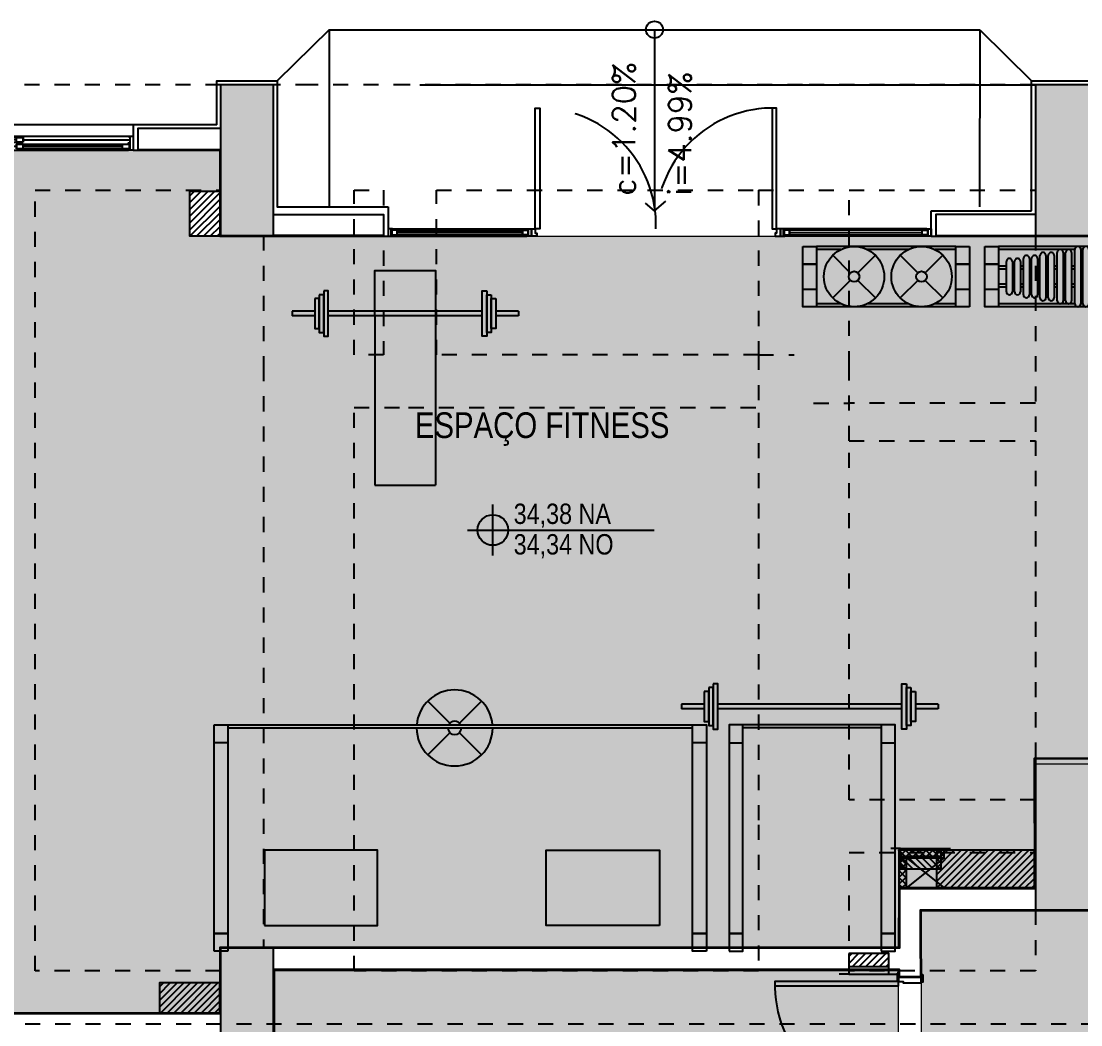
# Model space of a CAD drawing. Header units: metres. Extents: x -154 to 570, y -18 to 184.
# Drawn here: x -17.15 to -10.13, y 3.2 to 9.85 of the extents above; entities that cross this region are included whole.
import ezdxf
from ezdxf.enums import TextEntityAlignment as Align
from ezdxf.xclip import XClip

# ---------------------------------------------------------------- set-up
doc = ezdxf.new("R2010")
doc.units = ezdxf.units.M
doc.header["$XCLIPFRAME"] = 0
for name, pattern in [('PUC TORRE B$0$DASHEDX2', [1.5, 1, -0.5]), ('PUC TORRE B$0$ESTILO_TQS_0004', [1.12, 0.5, -0.2, 0.01, -0.2, 0.01, -0.2]), ('PUC$0$DASHEDX2', [1.5, 1, -0.5])]:
    doc.linetypes.add(name, pattern=pattern)
for name, color, linetype in [('ARQ-AUX', 7, 'Continuous'), ('ARQ-SIM - EMBASAM', 1, 'Continuous'), ('ARQ-TXT - EMBASAM', 2, 'Continuous'), ('PA-NIVEL', 7, 'Continuous'), ('PA-PAISAGISMO', 7, 'Continuous'), ('PUC TORRE B$0$1', 232, 'PUC TORRE B$0$DASHEDX2'), ('PUC TORRE B$0$205', 7, 'PUC TORRE B$0$ESTILO_TQS_0004'), ('PUC TORRE B$0$250', 8, 'Continuous'), ('PUC TORRE B$0$4', 2, 'Continuous'), ('PUC TORRE B$0$ARQ-AUX', 7, 'Continuous'), ('PUC TORRE B$0$ARQ-ENCH', 1, 'Continuous'), ('PUC TORRE B$0$JL-LAY', 7, 'Continuous'), ('PUC TORRE B$0$LAY', 7, 'Continuous'), ('PUC$0$06-GGBSTELAP-TIPO-BLA$0$GG-TE0001', 1, 'Continuous'), ('PUC$0$06-GGBSTELAP-TIPO-BLA$0$GG-TE0003', 7, 'Continuous'), ('PUC$0$ARQ-ALV ACAB', 4, 'Continuous'), ('PUC$0$ARQ-ALV OSSO', 5, 'Continuous'), ('PUC$0$ARQ-AUX', 7, 'Continuous'), ('PUC$0$ARQ-AUX1 @ 1', 1, 'Continuous'), ('PUC$0$ARQ-CAX @ 1', 1, 'Continuous'), ('PUC$0$ARQ-ENCH', 1, 'Continuous'), ('PUC$0$ARQ-PRJ', 7, 'PUC$0$DASHEDX2')]:
    doc.layers.add(name, color=color, linetype=linetype)
doc.layers.add('PUC$0$ARQ-FORRO', color=9, linetype='Continuous', lineweight=5)
doc.styles.add('Adesa', font='ARIALN.TTF')
doc.styles.add('Romans', font='romans.shx')

# ---------------------------------------------------------------- blocks, each defined once
blk = doc.blocks.new('A$C23B574F5')
at = {"layer": 'PA-PAISAGISMO', "color": 7}
for p, q in [((-15.1114, 9.7947), (-15.455, 9.4549)), ((-15.1114, 9.7947), (-10.7987, 9.7947)), ((-15.1114, 9.7947), (-15.1105, 8.6211, 0)), ((-10.7987, 9.7947), (-10.7995, 8.6211, 0)), ((-10.7987, 9.7947), (-10.4551, 9.4549)), ((-12.955, 8.5949, 0), (-13.015, 8.6453, 0))]:
    blk.add_line(p, q, dxfattribs=at)
at = {"layer": 'PA-PAISAGISMO', "color": 7, "elevation": 0}
blk.add_lwpolyline([(-12.955, 9.795), (-12.955, 8.5949), (-12.8789, 8.6586)], dxfattribs=at)
at = {"layer": 'PA-PAISAGISMO', "color": 7}
blk.add_circle((-12.955, 9.795, 0), 0.0562, dxfattribs=at)
at = {"layer": 'PA-NIVEL', "char_height": 0.15, "attachment_point": 1, "rotation": 90, "style": 'Romans'}
for s, insert in [('c=1.20%{\\C7; }', (-13.2318, 8.6949, 0)), ('i=4.99%{\\C7; }', (-12.8607, 8.6949, 0))]:
    blk.add_mtext_dynamic_manual_height_columns(s, width=2.128037, gutter_width=0, heights=[0.6232], dxfattribs=dict(at, insert=insert))
blk = doc.blocks.new('PUC TORRE B$0$ertertgergh')
for p, q in [((2292.4715, -582.9532), (2292.6215, -582.9532)), ((2292.4715, -582.9832), (2292.4715, -582.9532)), ((2292.4715, -582.9832), (2292.6215, -582.9832)), ((2292.7115, -582.9532), (2293.7315, -582.9532)), ((2292.7115, -582.9832), (2293.7315, -582.9832)), ((2293.8215, -582.9532), (2293.9715, -582.9532)), ((2293.8215, -582.9832), (2293.9715, -582.9832)), ((2293.9715, -582.9832), (2293.9715, -582.9532))]:
    blk.add_line(p, q)
for points in [[(2292.6215, -583.0682), (2292.6215, -582.8682), (2292.6515, -582.8682), (2292.6515, -583.0682)], [(2292.6515, -583.0932), (2292.6515, -582.8432), (2292.6815, -582.8432), (2292.6815, -583.0932)], [(2292.6815, -583.1182), (2292.6815, -582.8182), (2292.7115, -582.8182), (2292.7115, -583.1182)], [(2293.7615, -583.1182), (2293.7615, -582.8182), (2293.7315, -582.8182), (2293.7315, -583.1182)], [(2293.7915, -583.0932), (2293.7915, -582.8432), (2293.7615, -582.8432), (2293.7615, -583.0932)], [(2293.8215, -583.0682), (2293.8215, -582.8682), (2293.7915, -582.8682), (2293.7915, -583.0682)]]:
    blk.add_lwpolyline(points, close=True)
blk = doc.blocks.new('PUC TORRE B$0$serty')
for p, q in [((2289.5888, -579.6301), (2289.7388, -579.6301)), ((2289.5888, -579.6601), (2289.5888, -579.6301)), ((2289.8288, -579.6301), (2291.0488, -579.6301)), ((2291.1388, -579.6301), (2291.2888, -579.6301)), ((2291.2888, -579.6601), (2291.2888, -579.6301)), ((2289.5888, -579.6601), (2289.7388, -579.6601)), ((2289.8288, -579.6601), (2291.0488, -579.6601)), ((2291.1388, -579.6601), (2291.2888, -579.6601))]:
    blk.add_line(p, q)
for points in [[(2289.7988, -579.7951), (2289.7988, -579.4951), (2289.8288, -579.4951), (2289.8288, -579.7951)], [(2291.0788, -579.7951), (2291.0788, -579.4951), (2291.0488, -579.4951), (2291.0488, -579.7951)], [(2289.7388, -579.7451), (2289.7388, -579.5451), (2289.7688, -579.5451), (2289.7688, -579.7451)], [(2289.7688, -579.7701), (2289.7688, -579.5201), (2289.7988, -579.5201), (2289.7988, -579.7701)], [(2291.1088, -579.7701), (2291.1088, -579.5201), (2291.0788, -579.5201), (2291.0788, -579.7701)], [(2291.1388, -579.7451), (2291.1388, -579.5451), (2291.1088, -579.5451), (2291.1088, -579.7451)]]:
    blk.add_lwpolyline(points, close=True)
blk = doc.blocks.new('PUC TORRE B$0$aet')
for p, q in [((2290.0801, -579.19), (2290.9975, -579.19)), ((2290.0801, -579.21), (2291.0656, -579.21))]:
    blk.add_line(p, q)
for points in [[(2290.0801, -577.71), (2289.9888, -577.71), (2289.9888, -577.8281), (2290.0801, -577.8281)], [(2291.0888, -577.71), (2290.9975, -577.71), (2290.9975, -577.8281), (2291.0888, -577.8281)], [(2290.0801, -577.8281), (2289.9888, -577.8281), (2289.9888, -579.21), (2290.0801, -579.21)], [(2291.0888, -577.8281), (2290.9975, -577.8281), (2290.9975, -579.21), (2291.0888, -579.21)], [(2290.0801, -579.092), (2289.9888, -579.092), (2289.9888, -579.21), (2290.0801, -579.21)], [(2291.0888, -579.092), (2290.9975, -579.092), (2290.9975, -579.21), (2291.0888, -579.21)]]:
    blk.add_lwpolyline(points, close=True)
blk = doc.blocks.new('PUC TORRE B$0$ruyi')
for p, q in [((2290.6189, -597.8507), (2290.472, -597.7038)), ((2290.6818, -597.8507), (2290.8287, -597.7038)), ((2290.6189, -597.9136), (2290.472, -598.0605)), ((2290.6818, -597.9136), (2290.8287, -598.0605))]:
    blk.add_line(p, q)
for radius, start, end in [(0.2522, 4.54857, 175.45143), (0.0445, 26.73661, 153.26339), (0.2522, 180, 360), (0.0445, 180, 360)]:
    blk.add_arc((2290.6504, -597.8822), radius, start, end)
blk = doc.blocks.new('PUC TORRE B$0$aertq54ey46u4w56y')
for p, q in [((2290.3188, -592.0312), (2290.3188, -591.7492)), ((2290.4101, -591.7492), (2291.1679, -591.7492)), ((2290.4101, -591.7492), (2290.4101, -592.1492)), ((2290.4101, -591.7492), (2290.4101, -591.8673)), ((2290.4101, -591.7692), (2290.5009, -591.7692)), ((2290.5409, -591.7692), (2290.5545, -591.7692)), ((2290.5945, -591.7692), (2291.0998, -591.7692)), ((2290.4101, -591.8673), (2290.3188, -591.8673)), ((2290.4101, -591.8792), (2290.5009, -591.8792)), ((2290.4101, -591.8992), (2290.5009, -591.8992)), ((2290.5409, -591.8792), (2290.5545, -591.8792)), ((2290.5409, -591.8992), (2290.5545, -591.8992)), ((2290.5945, -591.8792), (2290.6153, -591.8792)), ((2290.5945, -591.8992), (2290.6153, -591.8992)), ((2290.6553, -591.8792), (2290.671, -591.8792)), ((2290.6553, -591.8992), (2290.671, -591.8992)), ((2290.711, -591.8792), (2290.7308, -591.8792)), ((2290.711, -591.8992), (2290.7308, -591.8992)), ((2290.7708, -591.8792), (2290.7854, -591.8792)), ((2290.7708, -591.8992), (2290.7854, -591.8992)), ((2290.8254, -591.8792), (2290.8411, -591.8792)), ((2290.8254, -591.8992), (2290.8411, -591.8992)), ((2290.8811, -591.8792), (2290.895, -591.8792)), ((2290.8811, -591.8992), (2290.895, -591.8992)), ((2290.935, -591.8792), (2290.9543, -591.8792)), ((2290.935, -591.8992), (2290.9543, -591.8992)), ((2290.9943, -591.8792), (2291.0081, -591.8792)), ((2290.9943, -591.8992), (2291.0081, -591.8992)), ((2291.0481, -591.8792), (2291.0998, -591.8792)), ((2291.0481, -591.8992), (2291.0998, -591.8992)), ((2290.4101, -591.9992), (2290.5009, -591.9992)), ((2290.5409, -591.9992), (2290.5545, -591.9992)), ((2290.5945, -591.9992), (2290.6153, -591.9992)), ((2290.6553, -591.9992), (2290.671, -591.9992)), ((2290.711, -591.9992), (2290.7308, -591.9992)), ((2290.7708, -591.9992), (2290.7854, -591.9992)), ((2290.8254, -591.9992), (2290.8411, -591.9992)), ((2290.8811, -591.9992), (2290.895, -591.9992)), ((2290.935, -591.9992), (2290.9543, -591.9992)), ((2290.9943, -591.9992), (2291.0081, -591.9992)), ((2291.0481, -591.9992), (2291.0998, -591.9992)), ((2290.3188, -592.1492), (2290.3188, -592.0312)), ((2290.3188, -592.0312), (2290.4101, -592.0312)), ((2290.4101, -592.0312), (2290.3188, -592.0312)), ((2290.4101, -592.0192), (2290.5009, -592.0192)), ((2290.5409, -592.0192), (2290.5545, -592.0192)), ((2290.5945, -592.0192), (2290.6153, -592.0192)), ((2290.6553, -592.0192), (2290.671, -592.0192)), ((2290.711, -592.0192), (2290.7308, -592.0192)), ((2290.7708, -592.0192), (2290.7854, -592.0192)), ((2290.8254, -592.0192), (2290.8411, -592.0192)), ((2290.8811, -592.0192), (2290.895, -592.0192)), ((2290.935, -592.0192), (2290.9543, -592.0192)), ((2290.9943, -592.0192), (2291.0081, -592.0192)), ((2291.0481, -592.0192), (2291.0998, -592.0192)), ((2290.4101, -592.1492), (2290.3188, -592.1492)), ((2290.4101, -592.1292), (2290.5009, -592.1292)), ((2290.4101, -592.1492), (2291.0998, -592.1492)), ((2290.5409, -592.1292), (2290.5545, -592.1292)), ((2290.5945, -592.1292), (2291.0998, -592.1292))]:
    blk.add_line(p, q)
for points in [[(2290.3188, -591.7492), (2290.4101, -591.7492), (2290.4101, -591.8673), (2290.3188, -591.8673)], [(2291.1911, -592.0312), (2291.0998, -592.0312), (2291.0998, -591.7492), (2291.1911, -591.7492)], [(2291.1911, -591.8673), (2291.0998, -591.8673), (2291.0998, -591.7492), (2291.1911, -591.7492)], [(2291.1911, -592.1492), (2291.0998, -592.1492), (2291.0998, -592.0312), (2291.1911, -592.0312)]]:
    blk.add_lwpolyline(points, close=True)
for points in [[(2290.5009, -592.1292), (2290.5009, -591.7692)], [(2290.5409, -591.7692), (2290.5409, -592.1292)], [(2290.5545, -592.1292), (2290.5545, -591.7692)], [(2290.5945, -591.7692), (2290.5945, -592.1292)], [(2290.6153, -592.1092), (2290.6153, -591.7892)], [(2290.6553, -591.7892), (2290.6553, -592.1092)], [(2290.671, -592.1092), (2290.671, -591.7892)], [(2290.711, -591.7892), (2290.711, -592.1092)], [(2290.7308, -592.0892), (2290.7308, -591.8092)], [(2290.7708, -591.8092), (2290.7708, -592.0892)], [(2290.7854, -592.0892), (2290.7854, -591.8092)], [(2290.8254, -591.8092), (2290.8254, -592.0892)], [(2290.8411, -592.0692), (2290.8411, -591.8292)], [(2290.8811, -591.8292), (2290.8811, -592.0692)], [(2290.895, -592.0692), (2290.895, -591.8292)], [(2290.935, -591.8292), (2290.935, -592.0692)], [(2290.9543, -592.0492), (2290.9543, -591.8492)], [(2290.9943, -591.8492), (2290.9943, -592.0492)], [(2291.0081, -592.0492), (2291.0081, -591.8492)], [(2291.0481, -591.8492), (2291.0481, -592.0492)]]:
    blk.add_lwpolyline(points)
for centre, start, end in [((2290.5209, -591.7692), 0, 180), ((2290.5745, -591.7692), 0, 180), ((2290.6353, -591.7892), 0, 180), ((2290.691, -591.7892), 0, 180), ((2290.7508, -591.8092), 0, 180), ((2290.8054, -591.8092), 0, 180), ((2290.8611, -591.8292), 0, 180), ((2290.915, -591.8292), 0, 180), ((2290.9743, -591.8492), 0, 180), ((2291.0281, -591.8492), 0, 180), ((2290.8611, -592.0692), 180, 360), ((2290.915, -592.0692), 180, 360), ((2290.9743, -592.0492), 180, 360), ((2291.0281, -592.0492), 180, 360), ((2290.5209, -592.1292), 180, 360), ((2290.5745, -592.1292), 180, 360), ((2290.6353, -592.1092), 180, 360), ((2290.691, -592.1092), 180, 360), ((2290.7508, -592.0892), 180, 360), ((2290.8054, -592.0892), 180, 360)]:
    blk.add_arc(centre, 0.02, start, end)
blk = doc.blocks.new('PUC TORRE B$0$rtue6uye576')
for p, q in [((2289.0638, -592.0312), (2289.0638, -591.7492)), ((2289.1551, -591.7492), (2290.1456, -591.7492)), ((2289.1551, -591.7492), (2289.1551, -592.1492)), ((2289.1551, -591.7492), (2289.1551, -591.8673)), ((2289.1551, -591.7692), (2289.2941, -591.7692)), ((2289.4684, -591.7692), (2289.7412, -591.7692)), ((2289.9155, -591.7692), (2290.0775, -591.7692)), ((2289.1551, -591.8673), (2289.0638, -591.8673)), ((2289.3563, -591.9243), (2289.2398, -591.8078)), ((2289.4062, -591.9243), (2289.5227, -591.8078)), ((2289.8034, -591.9243), (2289.6869, -591.8078)), ((2289.8533, -591.9243), (2289.9698, -591.8078)), ((2289.3563, -591.9742), (2289.2398, -592.0907)), ((2289.4062, -591.9742), (2289.5227, -592.0907)), ((2289.8034, -591.9742), (2289.6869, -592.0907)), ((2289.8533, -591.9742), (2289.9698, -592.0907)), ((2289.0638, -592.1492), (2289.0638, -592.0312)), ((2289.0638, -592.0312), (2289.1551, -592.0312)), ((2289.1551, -592.0312), (2289.0638, -592.0312)), ((2289.1551, -592.1492), (2289.0638, -592.1492)), ((2289.1551, -592.1292), (2289.2941, -592.1292)), ((2289.1551, -592.1492), (2290.0775, -592.1492)), ((2289.4684, -592.1292), (2289.7412, -592.1292)), ((2289.9155, -592.1292), (2290.0775, -592.1292))]:
    blk.add_line(p, q)
for points in [[(2289.0638, -591.7492), (2289.1551, -591.7492), (2289.1551, -591.8673), (2289.0638, -591.8673)], [(2290.1688, -592.0312), (2290.0775, -592.0312), (2290.0775, -591.7492), (2290.1688, -591.7492)], [(2290.1688, -591.8673), (2290.0775, -591.8673), (2290.0775, -591.7492), (2290.1688, -591.7492)], [(2290.1688, -592.1492), (2290.0775, -592.1492), (2290.0775, -592.0312), (2290.1688, -592.0312)]]:
    blk.add_lwpolyline(points, close=True)
for centre, radius in [((2289.3812, -591.9492), 0.2), ((2289.8284, -591.9492), 0.2), ((2289.3812, -591.9492), 0.0353), ((2289.8284, -591.9492), 0.0353)]:
    blk.add_circle(centre, radius)
blk = doc.blocks.new('PUC TORRE B$0$A$Cf91409fb')
at = {"layer": 'PUC TORRE B$0$ARQ-AUX'}
h = blk.add_hatch(dxfattribs=at)
h.set_pattern_fill('ANSI37', color=1, scale=0.01)
h.set_pattern_definition([(45, (8.803366, -4.06486), (-0.02245064, 0.02245064), []), (135, (8.803366, -4.06486), (-0.02245064, -0.02245064), [])])
h.paths.add_polyline_path([(-2.2319, 0.29), (-2.532, 0.29), (-2.532, 0.24), (-2.2319, 0.24)])
h.paths.add_polyline_path([(-2.532, 0.04), (-2.482, 0.04), (-2.482, 0.24), (-2.532, 0.24)])
for points in [[(-6.0039, 3.8329), (-6.0039, 4.1343), (-5.6025, 4.1343), (-5.6025, 3.8329)], [(-6.0039, 2.7096), (-5.6025, 2.7096)]]:
    blk.add_lwpolyline(points)
at = {"layer": 'PUC TORRE B$0$ARQ-ENCH'}
for points in [[(-2.2319, 0.29), (-2.532, 0.29), (-2.532, 0.24), (-2.2319, 0.24)], [(-2.532, 0.04), (-2.482, 0.04), (-2.482, 0.24), (-2.532, 0.24)]]:
    blk.add_lwpolyline(points, close=True, dxfattribs=at)
for points in [[(-2.482, 0.24), (-2.2319, 0.04)], [(-2.2319, 0.24), (-2.482, 0.04)]]:
    blk.add_lwpolyline(points, dxfattribs=at)
at = {"layer": 'PUC TORRE B$0$LAY'}
for p, q in [((-6.0039, 3.8329), (-6.0039, 2.7096)), ((-5.6025, 3.8329), (-5.6025, 2.7096)), ((-7.0692, -0.2611), (-7.0692, 1.1208)), ((-7.0692, 1.1208), (-6.9779, 1.1208)), ((-7.0692, 1.1208), (-6.9779, 1.1208)), ((-6.9779, 1.1208), (-6.9779, -0.2611)), ((-6.9779, 1.1208), (-6.9779, 1.0027)), ((-6.9779, 1.1208), (-3.8304, 1.1208)), ((-6.9779, 1.1008), (-3.8985, 1.1008)), ((-6.9779, 1.0027), (-7.0692, 1.0027)), ((-7.0692, -0.3792), (-7.0692, -0.2611)), ((-7.0692, -0.2611), (-6.9779, -0.2611)), ((-6.9779, -0.2611), (-7.0692, -0.2611)), ((-6.9779, -0.2611), (-6.9779, -0.3792)), ((-6.9779, -0.3792), (-7.0692, -0.3792))]:
    blk.add_line(p, q, dxfattribs=at)
for points in [[(-7.0692, 1.1208), (-6.9779, 1.1208), (-6.9779, 1.0027), (-7.0692, 1.0027)], [(-3.8071, -0.2611), (-3.8985, -0.2611), (-3.8985, 1.1208), (-3.8071, 1.1208)], [(-3.8071, 1.0027), (-3.8985, 1.0027), (-3.8985, 1.1208), (-3.8071, 1.1208)], [(-6.7367, -0.2094), (-5.9867, -0.2094), (-5.9867, 0.2906), (-6.7367, 0.2906)], [(-4.1183, -0.2094), (-4.8683, -0.2094), (-4.8683, 0.2906), (-4.1183, 0.2906)], [(-3.8071, -0.3792), (-3.8985, -0.3792), (-3.8985, -0.2611), (-3.8071, -0.2611)]]:
    blk.add_lwpolyline(points, close=True, dxfattribs=at)
at = {"layer": 'PUC TORRE B$0$JL-LAY'}
for name, p, rotation in [('PUC TORRE B$0$rtue6uye576', (2287.0001, -587.8565, 0), 179.999999999997), ('PUC TORRE B$0$aertq54ey46u4w56y', (2289.229, -587.8565, 0), 179.9999999997954)]:
    blk.add_blockref(name, p, dxfattribs=dict(at, rotation=rotation))
at = {"layer": 'PUC TORRE B$0$LAY', "rotation": 179.9999999999971}
for name, p in [('PUC TORRE B$0$ertertgergh', (2287.4183, -579.1203)), ('PUC TORRE B$0$serty', (2287.3171, -578.4021)), ('PUC TORRE B$0$aet', (2287.4317, -578.0892)), ('PUC TORRE B$0$aet', (2287.4317, -578.0892)), ('PUC TORRE B$0$aet', (2287.4317, -578.0892))]:
    blk.add_blockref(name, p, dxfattribs=at)
at = {"layer": 'PUC TORRE B$0$LAY'}
blk.add_blockref('PUC TORRE B$0$ruyi', (-2296.126, 598.983), dxfattribs=at)
blk = doc.blocks.new('*U1653')
for points in [[(0, 0), (0, 0.82), (-0.03, 0.82), (-0.03, 0)], [(-0.875, 0.01), (-0.825, 0.01), (-0.825, 0), (-0.875, 0)], [(0.055, 0.01), (0.005, 0.01), (0.005, 0), (0.055, 0)], [(-0.865, -0.16), (-0.815, -0.16), (-0.815, -0.15), (-0.865, -0.15)], [(0.045, -0.16), (-0.005, -0.16), (-0.005, -0.15), (0.045, -0.15)]]:
    blk.add_lwpolyline(points, close=True)
for points in [[(-0.86, 0), (-0.82, 0), (-0.82, -0.03), (-0.81, -0.03), (-0.81, -0.15), (-0.845, -0.15), (-0.845, 0)], [(0.04, 0), (0, 0), (0, -0.03), (-0.01, -0.03), (-0.01, -0.15), (0.025, -0.15), (0.025, 0)]]:
    blk.add_lwpolyline(points)
at = {"layer": 'PUC$0$ARQ-PRJ'}
blk.add_arc((-0.0237, 0.0237), 0.7967, 88.29865, 181.70135, dxfattribs=at)
blk = doc.blocks.new('PUC$0$pl apto tipo 1 puc')
at = {"layer": 'PUC$0$ARQ-ALV ACAB', "elevation": 0}
for points in [[(-30.8183, -3.56), (-30.8183, -2.705), (-30.8183, -2.7), (-30.8721, -2.7)], [(-26.5295, -3.6355), (-26.5295, -3.5105), (-26.6795, -3.5105), (-26.6795, -3.56), (-30.8183, -3.56), (-26.6795, -3.56)]]:
    blk.add_lwpolyline(points, dxfattribs=at)
at = {"layer": 'PUC$0$ARQ-ALV ACAB'}
for points in [[(-31.1733, -3.275), (-36.3732, -3.275)], [(-26.5295, -3.6363), (-26.5295, -3.9548), (-25.7732, -3.9548)], [(-25.7782, -4.1048), (-26.6786, -4.1048), (-26.6795, -3.71), (-30.8233, -3.71), (-26.6795, -3.71)]]:
    blk.add_lwpolyline(points, dxfattribs=at)
at = {"layer": 'PUC$0$ARQ-ALV ACAB', "elevation": 0}
blk.add_lwpolyline([(-30.8183, -3.56), (-30.8183, -3.56)], close=True, dxfattribs=at)
at = {"layer": 'PUC$0$ARQ-ALV OSSO'}
for points in [[(-31.1733, -3.27), (-36.3732, -3.27)], [(-26.5345, -3.6363), (-26.5345, -3.9598), (-25.7732, -3.9598)], [(-25.7732, -4.0998), (-26.6736, -4.0998), (-26.6745, -3.705), (-30.8261, -3.705)]]:
    blk.add_lwpolyline(points, dxfattribs=at)
at = {"layer": 'PUC$0$ARQ-ALV OSSO', "elevation": 0}
blk.add_lwpolyline([(-26.5345, -3.6355), (-26.5345, -3.5155), (-26.6745, -3.5155), (-26.6745, -3.565), (-30.8233, -3.565)], dxfattribs=at)
blk.add_lwpolyline([(-26.5345, -3.6355), (-26.5345, -3.5155), (-26.6745, -3.5155), (-26.6745, -3.565), (-30.8233, -3.565)], dxfattribs=at)
at = {"layer": 'PUC$0$ARQ-CAX @ 1', "xscale": -1.000000000000016, "rotation": 90}
blk.add_blockref('*U1653', (-26.6795, -3.4855, 0), dxfattribs=at)
blk = doc.blocks.new('*U1662')
for points in [[(0, -0.17), (0.025, -0.17), (0.025, -0.14), (0.035, -0.14), (0.035, -0.12), (0, -0.12), (0, -0.17)], [(1.65, -0.17), (1.625, -0.17), (1.625, -0.14), (1.615, -0.14), (1.615, -0.12), (1.65, -0.12), (1.65, -0.17)], [(0.025, -0.17), (0.025, -0.97), (0.055, -0.97), (0.055, -0.17)], [(1.625, -0.17), (1.625, -0.9702), (1.595, -0.9702), (1.595, -0.17)]]:
    blk.add_lwpolyline(points, close=True)
at = {"layer": 'PUC$0$ARQ-PRJ'}
for centre, start, end in [((0.0505, -0.1958), 268.11777, 1.90745), ((1.5995, -0.1958), 178.09255, 271.88223)]:
    blk.add_arc(centre, 0.775, start, end, dxfattribs=at)
blk = doc.blocks.new('*U1664')
at = {"color": 0, "linetype": 'ByBlock', "ltscale": 0.5}
for points in [[(0.02, -0.045), (0.02, -0.045), (0.02, -0.045), (0.02, -0.045), (0.02, -0.045), (0.02, -0.045), (0.02, -0.045), (0.02, -0.045), (0.02, -0.045), (0.03, -0.045), (0.03, -0.05), (0, -0.05), (0, 0), (0.03, 0), (0.03, -0.005), (0.02, -0.005), (0.02, -0.045)], [(0.93, -0.045), (0.93, -0.045), (0.93, -0.045), (0.93, -0.045), (0.93, -0.045), (0.93, -0.045), (0.93, -0.045), (0.93, -0.045), (0.93, -0.045), (0.92, -0.045), (0.92, -0.05), (0.95, -0.05), (0.95, 0), (0.92, 0), (0.92, -0.005), (0.93, -0.005), (0.93, -0.045)], [(0.025, -0.01), (0.06, -0.01), (0.06, -0.04), (0.025, -0.04)], [(0.925, -0.01), (0.89, -0.01), (0.89, -0.04), (0.925, -0.04)]]:
    blk.add_lwpolyline(points, close=True, dxfattribs=at)
at = {"color": 8, "linetype": 'ByBlock', "ltscale": 0.5}
for points in [[(0.92, 0), (0.03, 0)], [(0.92, -0.05), (0.03, -0.05)]]:
    blk.add_lwpolyline(points, dxfattribs=at)
at = {"color": 7, "linetype": 'ByBlock', "ltscale": 0.5}
blk.add_lwpolyline([(0.89, -0.01), (0.89, -0.04), (0.06, -0.04), (0.06, -0.01)], close=True, dxfattribs=at)
blk.add_lwpolyline([(0.06, -0.025), (0.89, -0.025)], dxfattribs=at)
blk = doc.blocks.new('*U1663')
at = {"color": 0, "linetype": 'ByBlock', "ltscale": 0.5}
for points in [[(0.02, -0.045), (0.02, -0.045), (0.02, -0.045), (0.02, -0.045), (0.02, -0.045), (0.02, -0.045), (0.02, -0.045), (0.02, -0.045), (0.02, -0.045), (0.03, -0.045), (0.03, -0.05), (0, -0.05), (0, 0), (0.03, 0), (0.03, -0.005), (0.02, -0.005), (0.02, -0.045)], [(0.98, -0.045), (0.98, -0.045), (0.98, -0.045), (0.98, -0.045), (0.98, -0.045), (0.98, -0.045), (0.98, -0.045), (0.98, -0.045), (0.98, -0.045), (0.97, -0.045), (0.97, -0.05), (1, -0.05), (1, 0), (0.97, 0), (0.97, -0.005), (0.98, -0.005), (0.98, -0.045)], [(0.025, -0.01), (0.06, -0.01), (0.06, -0.04), (0.025, -0.04)], [(0.975, -0.01), (0.94, -0.01), (0.94, -0.04), (0.975, -0.04)]]:
    blk.add_lwpolyline(points, close=True, dxfattribs=at)
at = {"color": 8, "linetype": 'ByBlock', "ltscale": 0.5}
for points in [[(0.97, 0), (0.03, 0)], [(0.97, -0.05), (0.03, -0.05)]]:
    blk.add_lwpolyline(points, dxfattribs=at)
at = {"color": 7, "linetype": 'ByBlock', "ltscale": 0.5}
blk.add_lwpolyline([(0.94, -0.01), (0.94, -0.04), (0.06, -0.04), (0.06, -0.01)], close=True, dxfattribs=at)
blk.add_lwpolyline([(0.06, -0.025), (0.94, -0.025)], dxfattribs=at)
blk = doc.blocks.new('*U1669')
at = {"color": 0, "linetype": 'ByBlock', "ltscale": 0.5}
for points in [[(0.02, -0.045), (0.03, -0.045), (0.03, -0.05), (0.02, -0.05), (0.02, -0.09), (0.03, -0.09), (0.03, -0.095), (0.02, -0.095), (0.02, -0.09), (0.03, -0.09), (0.03, -0.095), (0, -0.095), (0, 0), (0.03, 0), (0.03, -0.005), (0.02, -0.005), (0.02, -0.045)], [(1.48, -0.045), (1.47, -0.045), (1.47, -0.05), (1.48, -0.05), (1.48, -0.09), (1.47, -0.09), (1.47, -0.095), (1.48, -0.095), (1.48, -0.09), (1.47, -0.09), (1.47, -0.095), (1.5, -0.095), (1.5, 0), (1.47, 0), (1.47, -0.005), (1.48, -0.005), (1.48, -0.045)], [(0.025, -0.01), (0.07, -0.01), (0.07, -0.04), (0.025, -0.04)], [(0.7725, -0.01), (0.7275, -0.01), (0.7275, -0.04), (0.7725, -0.04)], [(0.7275, -0.055), (0.7725, -0.055), (0.7725, -0.085), (0.7275, -0.085)], [(1.475, -0.055), (1.43, -0.055), (1.43, -0.085), (1.475, -0.085)]]:
    blk.add_lwpolyline(points, close=True, dxfattribs=at)
at = {"color": 8, "linetype": 'ByBlock', "ltscale": 0.5}
for points in [[(1.47, 0), (0.03, 0)], [(0.7275, -0.07), (0.02, -0.07)], [(0.7725, -0.025), (1.48, -0.025)], [(1.47, -0.095), (0.03, -0.095)]]:
    blk.add_lwpolyline(points, dxfattribs=at)
at = {"color": 7, "linetype": 'ByBlock', "ltscale": 0.5}
for points in [[(0.7725, -0.01), (0.7725, -0.04), (0.025, -0.04), (0.025, -0.01)], [(0.7275, -0.055), (0.7275, -0.085), (1.475, -0.085), (1.475, -0.055)]]:
    blk.add_lwpolyline(points, close=True, dxfattribs=at)
for points in [[(0.07, -0.025), (0.7275, -0.025)], [(0.7725, -0.07), (1.43, -0.07)]]:
    blk.add_lwpolyline(points, dxfattribs=at)
blk = doc.blocks.new('PUC$0$forro area comum')
at = {"layer": 'PUC$0$ARQ-FORRO'}
h = blk.add_hatch(color=256, dxfattribs=at)
h.dxf.hatch_style = 1
h.paths.add_polyline_path([(11.6882, 2.455), (11.6882, 2.0562), (14.5982, 2.0547), (14.5982, 2.455), (22.4606, 2.455), (22.4606, 2.0562), (25.295, 2.056), (25.295, 2.4552), (26.4562, 2.4546), (26.4563, 3.9549), (5.17, 3.9599), (5.0963, 3.9584), (3.8246, 3.96), (3.825, 9.24), (2.3202, 9.2404), (2.3201, 3.955), (-1.06, 3.955), (-1.06, 4.3049), (-0.355, 4.305), (-0.355, 4.5591), (-0.2032, 4.5606), (-0.2032, 8.4256), (-4.865, 8.4256), (-4.865, 4.9649), (-4.6551, 4.9649), (-4.655, 4.1049), (-3.945, 4.1049), (-3.945, 3.9549), (-11.1863, 3.9549), (-11.1863, 2.455), (-10.025, 2.455), (-10.025, 2.0558), (-7.1264, 2.0558), (-7.1264, 2.455)])
h = blk.add_hatch(color=256, dxfattribs=at)
h.dxf.hatch_style = 1
h.paths.add_polyline_path([(-21.0257, 3.275), (-21.0257, 3.885), (-21.2352, 3.8853), (-21.2345, 5.3849), (-21.025, 5.3849), (-21.025, 5.9949), (-21.1845, 5.9949), (-21.1845, 8.725), (-21.0233, 8.725), (-21.0233, 8.995), (-15.835, 8.995), (-15.835, 8.7249), (-16.035, 8.7249), (-16.035, 8.4249), (-8.8033, 8.4249), (-8.8033, 4.1049), (-10.025, 4.1049), (-10.025, 4.9249), (-10.4353, 4.9246), (-10.4353, 4.1049), (-11.3354, 4.1049), (-11.3363, 3.71), (-15.835, 3.7106), (-15.835, 3.275)])
at = {"layer": 'PUC$0$ARQ-FORRO', "elevation": 0}
blk.add_lwpolyline([(5.0963, 3.9584), (3.8246, 3.96), (3.825, 9.24), (2.3202, 9.2404), (2.3201, 3.955), (-1.06, 3.955), (-1.06, 4.3049), (-0.355, 4.305), (-0.355, 4.5591), (-0.2032, 4.5606), (-0.2032, 8.4256), (-4.865, 8.4256), (-4.865, 4.9649), (-4.6551, 4.9649), (-4.655, 4.1049), (-3.945, 4.1049), (-3.945, 3.9549), (-11.1863, 3.9549), (-11.1863, 2.455), (-10.025, 2.455), (-10.025, 2.0558), (-7.1264, 2.0558), (-7.1264, 2.455), (11.6882, 2.455)], dxfattribs=at)
at = {"layer": 'PUC$0$ARQ-FORRO'}
blk.add_lwpolyline([(-21.0257, 3.275), (-21.0257, 3.885), (-21.2352, 3.8853), (-21.2345, 5.3849), (-21.025, 5.3849), (-21.025, 5.9949), (-21.1845, 5.9949), (-21.1845, 8.725), (-21.0233, 8.725), (-21.0233, 8.995), (-15.835, 8.995), (-15.835, 8.7249), (-16.035, 8.7249), (-16.035, 8.4249), (-8.8033, 8.4249), (-8.8033, 4.1049), (-10.025, 4.1049), (-10.025, 4.9249), (-10.4353, 4.9246), (-10.4353, 4.1049), (-11.3354, 4.1049), (-11.3363, 3.71), (-15.835, 3.7106), (-15.835, 3.275)], close=True, dxfattribs=at)
blk = doc.blocks.new('PUC$0$06-GGBSTELAP-TIPO-BLA$0$GG-CP-10-50')
at = {"layer": 'PUC$0$06-GGBSTELAP-TIPO-BLA$0$GG-TE0001'}
h = blk.add_hatch(dxfattribs=at)
h.set_pattern_fill('ANSI31', color=256, scale=0.01, angle=90, style=0)
h.set_pattern_definition([(135, (-15411.20236, 5775.561818), (-0.0224506403, -0.0224506403), [])])
h.paths.add_polyline_path([(0.133, -0.0862), (0.133, 0), (-0.133, 0), (-0.133, -0.0862)])
at = {"layer": 'PUC$0$06-GGBSTELAP-TIPO-BLA$0$GG-TE0003'}
for p, q in [((-0.133, 0.0502), (-0.1977, 0.0502)), ((-0.133, 0), (0.133, 0)), ((0.133, 0.0502), (0.1977, 0.0502))]:
    blk.add_line(p, q, dxfattribs=at)
blk.add_lwpolyline([(-0.133, -0.0862), (-0.133, 0.0502), (0.133, 0.0502), (0.133, -0.0862)], close=True, dxfattribs=at)
blk = doc.blocks.new('PUC$0$06-GGBSTELAP-TIPO-BLA$0$PONTOS AP3')
at = {"layer": 'PUC$0$06-GGBSTELAP-TIPO-BLA$0$GG-TE0003', "rotation": 180}
blk.add_blockref('PUC$0$06-GGBSTELAP-TIPO-BLA$0$GG-CP-10-50', (25.3624, 3.113, 0), dxfattribs=at)
blk = doc.blocks.new('PUC$0$pl forro 1')
at = {"layer": 'PUC$0$ARQ-FORRO'}
h = blk.add_hatch(color=256, dxfattribs=at)
h.dxf.hatch_style = 1
h.paths.add_polyline_path([(5.5499, 2.6849), (5.5499, 1.8249), (5.4961, 1.8249), (5.4961, 0), (2.7283, -0.0001), (2.7283, -0.9006), (5.4961, -0.9007), (5.4961, -2.1008), (8.6061, -2.1008), (8.6061, -0.1978), (8.7561, -0.1978), (8.7561, -1.1651), (10.5799, -1.1651), (10.5799, 1.4299), (9.6886, 1.4299), (9.6886, 2.6849)])
blk.add_lwpolyline([(5.5499, 2.6849), (5.5499, 1.8249), (5.4961, 1.8249), (5.4961, 0), (2.7283, -0.0001), (2.7283, -0.9006), (5.4961, -0.9007), (5.4961, -2.1008), (8.6061, -2.1008), (8.6061, -0.1978), (8.7561, -0.1978), (8.7561, -1.1651), (10.5799, -1.1651), (10.5799, 1.4299), (9.6886, 1.4299), (9.6886, 2.6849)], close=True, dxfattribs=at)
blk = doc.blocks.new('PUC')
at = {"layer": 'PUC$0$ARQ-ENCH'}
h = blk.add_hatch(dxfattribs=at)
h.set_pattern_fill('ANSI31', color=256, scale=0.01)
h.set_pattern_definition([(45, (-0.93728, -0.635538), (-0.02245064, 0.02245064), [])])
h.paths.add_polyline_path([(-16.035, 8.7249), (-15.835, 8.7249), (-15.835, 8.4249), (-16.035, 8.4249)])
h = blk.add_hatch(dxfattribs=at)
h.set_pattern_fill('ANSI31', color=256, scale=0.01)
h.set_pattern_definition([(45, (-0.21585, 0.154348), (-0.02245064, 0.02245064), [])])
h.paths.add_polyline_path([(-10.4352, 4.3549), (-11.0852, 4.3549), (-11.0852, 4.1049), (-10.4352, 4.1049)])
h = blk.add_hatch(dxfattribs=at)
h.set_pattern_fill('ANSI31', color=256, scale=0.01)
h.set_pattern_definition([(45, (-0.212177, -0.015608), (-0.02245064, 0.02245064), [])])
h.paths.add_polyline_path([(-15.835, 3.475), (-16.235, 3.475), (-16.235, 3.275), (-15.835, 3.275)])
at = {"layer": 'PUC$0$ARQ-ALV ACAB'}
for p, q in [((-14.72, 8.6199), (-14.72, 8.4249)), ((-11.12, 8.4249), (-11.12, 8.5949)), ((-11.12, 8.5949), (-10.455, 8.5949))]:
    blk.add_line(p, q, dxfattribs=at)
at = {"layer": 'PUC$0$ARQ-ALV ACAB', "elevation": 0}
for points in [[(-15.855, 9.165), (-15.8551, 9.4549), (-15.455, 9.4549), (-15.4551, 8.6199), (-14.72, 8.6199)], [(-10.455, 8.5949), (-10.4551, 9.4549), (-10.005, 9.4549), (-10.0051, 8.5949)], [(-15.855, 9.165), (-16.4104, 9.165), (-16.4104, 8.995), (-15.835, 8.995), (-15.835, 8.4249), (-14.72, 8.4249)], [(-11.12, 8.4249), (-8.8034, 8.4249), (-8.8033, 4.1049)], [(-10.43, 3.9549), (-3.945, 3.9549), (-3.945, 4.1049), (-4.655, 4.1049)], [(-15.4796, 3.71), (-15.835, 3.71), (-15.835, 3.2743)]]:
    blk.add_lwpolyline(points, dxfattribs=at)
at = {"layer": 'PUC$0$ARQ-ALV ACAB'}
blk.add_lwpolyline([(-10.4347, 4.0999), (-10.4352, 4.9649), (-10.025, 4.9649), (-10.025, 4.1049), (-8.8033, 4.1049)], dxfattribs=at)
at = {"layer": 'PUC$0$ARQ-ALV OSSO', "elevation": 0}
blk.add_lwpolyline([(-15.83, 9.14), (-16.3794, 9.14), (-16.3794, 9), (-15.83, 9)], dxfattribs=at)
at = {"layer": 'PUC$0$ARQ-ALV OSSO'}
for points in [[(-15.48, 8.5699), (-14.75, 8.5699), (-14.75, 8.4299), (-15.48, 8.4299)], [(-10.43, 8.5699), (-11.09, 8.5699), (-11.09, 8.4299), (-10.43, 8.4299)]]:
    blk.add_lwpolyline(points, dxfattribs=at)
at = {"layer": 'PUC$0$ARQ-ALV OSSO', "elevation": 0}
blk.add_lwpolyline([(-10.3883, 8.4299), (-10.3883, 8.4299)], close=True, dxfattribs=at)
at = {"layer": 'PUC$0$ARQ-AUX'}
blk.add_lwpolyline([(-16.4104, 9.165), (-17.9104, 9.165)], dxfattribs=at)
at = {"layer": 'PUC$0$ARQ-ENCH', "elevation": 0}
blk.add_lwpolyline([(-16.035, 8.7249), (-15.835, 8.7249), (-15.835, 8.4249), (-16.035, 8.4249)], close=True, dxfattribs=at)
at = {"layer": 'PUC$0$ARQ-ENCH'}
for points in [[(-10.4352, 4.3549), (-11.0852, 4.3549), (-11.0852, 4.1049), (-10.4352, 4.1049)], [(-15.835, 3.475), (-16.235, 3.475), (-16.235, 3.275), (-15.835, 3.275)]]:
    blk.add_lwpolyline(points, close=True, dxfattribs=at)
at = {"rotation": 180}
blk.add_blockref('PUC$0$06-GGBSTELAP-TIPO-BLA$0$PONTOS AP3', (14.1717, 7.4287, 0), dxfattribs=at)
at = {"xscale": -1}
blk.add_blockref('PUC$0$06-GGBSTELAP-TIPO-BLA$0$PONTOS AP3', (13.8287, 0.4712, 0), dxfattribs=at)
at = {"layer": 'PUC$0$ARQ-ALV OSSO', "xscale": -1, "rotation": 180}
blk.add_blockref('PUC$0$pl apto tipo 1 puc', (15.3432, 0), dxfattribs=at)
at = {"layer": 'PUC$0$ARQ-AUX1 @ 1', "rotation": 180}
blk.add_blockref('*U1669', (-16.4104, 8.995, 0), dxfattribs=at)
at = {"layer": 'PUC$0$ARQ-CAX @ 1', "rotation": 180}
for name, p in [('*U1662', (-12.12, 8.3049)), ('*U1664', (-13.77, 8.4249))]:
    blk.add_blockref(name, p, dxfattribs=at)
at = {"layer": 'PUC$0$ARQ-CAX @ 1', "xscale": -1, "rotation": 180}
blk.add_blockref('*U1663', (-12.12, 8.4249), dxfattribs=at)
at = {"layer": 'PUC$0$ARQ-FORRO'}
for name, p in [('PUC$0$forro area comum', (0, 0)), ('PUC$0$pl forro 1', (-21.0249, 0.8751, 0))]:
    blk.add_blockref(name, p, dxfattribs=at)
blk = doc.blocks.new('PUC TORRE B$0$est-lo-07-6sb-r00')
at = {"layer": 'PUC TORRE B$0$4'}
h = blk.add_hatch(color=8, dxfattribs=at)
h.dxf.hatch_style = 1
h.paths.add_polyline_path([(213.004314, 592.98646), (232.004314, 592.98646), (232.004314, 743.98646), (213.004314, 743.98646)], flags=17)
h.paths.add_polyline_path([(517.003016, 942.98646), (353.003016, 942.98646), (353.003016, 923.986062), (498.003016, 923.986062), (498.003016, 465.008359), (498.003039, 465.008359), (498.003039, 450.008359), (498.003039, 395.98646), (517.003016, 395.98646)])
h.paths.add_polyline_path([(3672.003309, 253.001099), (3672.003309, 388.001099), (3637.003309, 388.001099), (3637.003309, 253.001099)])
h.paths.add_polyline_path([(3637.003309, 942.98646), (3637.003194, 872.98646), (3653.003309, 872.98646), (3653.003309, 599.001099), (3637.003309, 599.001099), (3637.003309, 539.001099), (3672.003309, 539.001099), (3672.003309, 942.98646)])
h.paths.add_polyline_path([(3672.003424, 102.001099), (3637.003309, 102.001099), (3637.003309, 42.001099), (3653.003307, 42.001099), (3653.003307, -229.998901), (3637.003309, -229.998901), (3637.003309, -299.998901), (3672.003424, -299.998901)])
h.paths.add_polyline_path([(3075.003309, -299.999844), (3110.003309, -299.999844), (3110.003309, -199.999844), (3075.003309, -199.999844)])
h.paths.add_polyline_path([(3075.003309, 270.500177), (3110.003309, 270.500177), (3110.003309, 370.500177), (3075.003309, 370.500177)])
h.paths.add_polyline_path([(520.003309, 942.98646), (520.003309, 395.98646), (555.003309, 395.98646), (555.003309, 451.98646), (539.003309, 451.98646), (539.003309, 872.98646), (555.003309, 872.98646), (555.003309, 942.98646)])
h.paths.add_polyline_path([(-2102.995138, 253.000177), (-2102.995138, 388.000177), (-2137.995138, 388.000177), (-2137.995138, 253.000177)])
h.paths.add_polyline_path([(-2137.995138, 101.999935), (-2137.995138, -299.999844), (-2102.995138, -299.999844), (-2102.995138, -229.999844), (-2118.995138, -229.999844), (-2118.995138, 41.999935), (-2102.995138, 41.999935), (-2102.995138, 101.999935)])
h.paths.add_polyline_path([(-2137.995141, 942.98646), (-2137.995141, 538.988972), (-2102.995141, 538.988972), (-2102.995141, 598.988972), (-2118.995141, 598.988972), (-2118.995141, 872.98646), (-2102.995141, 872.98646), (-2102.995141, 942.98646)])
h.paths.add_polyline_path([(520.003309, 245.003526), (520.003309, -299.999844), (555.003309, -299.999844), (555.003309, -229.999844), (539.003309, -229.999844), (539.003309, 185.003526), (555.003309, 185.003526), (555.003309, 245.003526)])
h.paths.add_polyline_path([(-34.995574, 942.98646), (-34.995574, 872.98646), (-18.995574, 872.98646), (-18.995574, 455.98646), (-34.995574, 455.98646), (-34.995574, 395.98646), (232.004426, 395.98646), (232.004426, 481.98646), (213.004426, 481.98646), (213.004426, 414.98646), (0.004426, 414.98646), (0.004426, 923.98646), (213.004426, 923.98646), (213.004426, 854.98646), (232.004426, 854.98646), (232.004426, 923.98646), (252.004426, 923.98646), (252.004426, 942.98646)])
h.paths.add_polyline_path([(3075.003309, 842.98646), (3110.003309, 842.98646), (3110.003309, 942.98646), (3075.003309, 942.98646)])
h.paths.add_polyline_path([(2530.003309, -299.999844), (2570.003309, -299.999844), (2570.003309, -199.999844), (2530.003309, -199.999844)])
h.paths.add_polyline_path([(2530.003309, 145.003526), (2570.003309, 145.003526), (2570.003309, 245.003526), (2530.003309, 245.003526)])
h.paths.add_polyline_path([(2530.003309, 395.98646), (2570.003309, 395.98646), (2570.003309, 495.98646), (2530.003309, 495.98646)])
h.paths.add_polyline_path([(2530.003309, 842.98646), (2570.003309, 842.98646), (2570.003309, 942.98646), (2530.003309, 942.98646)])
h.paths.add_polyline_path([(1995.003309, -299.999844), (2030.003309, -299.999844), (2030.003309, -199.999844), (1995.003309, -199.999844)])
h.paths.add_polyline_path([(1995.003309, 145.003526), (2030.003309, 145.003526), (2030.003309, 245.003526), (1995.003309, 245.003526)])
h.paths.add_polyline_path([(1995.003309, 395.98646), (2030.003309, 395.98646), (2030.003309, 495.98646), (1995.003309, 495.98646)])
h.paths.add_polyline_path([(1995.003309, 842.98646), (2030.003309, 842.98646), (2030.003309, 942.98646), (1995.003309, 942.98646)])
h.paths.add_polyline_path([(1460.003309, -299.999844), (1495.003309, -299.999844), (1495.003309, -199.999844), (1460.003309, -199.999844)])
h.paths.add_polyline_path([(1460.003309, 145.003526), (1495.003309, 145.003526), (1495.003309, 245.003526), (1460.003309, 245.003526)])
h.paths.add_polyline_path([(1460.176641, 395.98646), (1495.176641, 395.98646), (1495.176641, 495.98646), (1460.176641, 495.98646)])
h.paths.add_polyline_path([(1460.003309, 842.98646), (1495.003309, 842.98646), (1495.003309, 942.98646), (1460.003309, 942.98646)])
h.paths.add_polyline_path([(925.003309, -299.999844), (960.003309, -299.999844), (960.003309, -199.999844), (925.003309, -199.999844)])
h.paths.add_polyline_path([(925.003309, 145.003526), (960.003309, 145.003526), (960.003309, 245.003526), (925.003309, 245.003526)])
h.paths.add_polyline_path([(925.003309, 395.98646), (960.003309, 395.98646), (960.003309, 495.98646), (925.003309, 495.98646)])
h.paths.add_polyline_path([(925.003309, 842.98646), (960.003309, 842.98646), (960.003309, 942.98646), (925.003309, 942.98646)])
h.paths.add_polyline_path([(-1582.999721, -299.999844), (-1547.999721, -299.999844), (-1547.999721, -199.999844), (-1582.999721, -199.999844)])
h.paths.add_polyline_path([(-500.999721, -299.999844), (-465.999721, -299.999844), (-465.999721, -199.999844), (-500.999721, -199.999844)])
h.paths.add_polyline_path([(-1042.999721, -299.999844), (-1002.999721, -299.999844), (-1002.999721, -199.999844), (-1042.999721, -199.999844)])
h.paths.add_polyline_path([(-500.999721, 145.003526), (-465.999721, 145.003526), (-465.999721, 245.003526), (-500.999721, 245.003526)])
h.paths.add_polyline_path([(-1042.999721, 145.003526), (-1002.999721, 145.003526), (-1002.999721, 245.003526), (-1042.999721, 245.003526)])
h.paths.add_polyline_path([(-500.999721, 395.98646), (-465.999721, 395.98646), (-465.999721, 495.98646), (-500.999721, 495.98646)])
h.paths.add_polyline_path([(-1042.999721, 395.98646), (-1002.999721, 395.98646), (-1002.999721, 495.98646), (-1042.999721, 495.98646)])
h.paths.add_polyline_path([(-1582.999721, 270.500177), (-1547.999721, 270.500177), (-1547.999721, 370.500177), (-1582.999721, 370.500177)])
h.paths.add_polyline_path([(-500.999721, 842.98646), (-465.999721, 842.98646), (-465.999721, 942.98646), (-500.999721, 942.98646)])
h.paths.add_polyline_path([(-1042.999721, 842.98646), (-1002.999721, 842.98646), (-1002.999721, 942.98646), (-1042.999721, 942.98646)])
h.paths.add_polyline_path([(-1582.999721, 842.98646), (-1547.999721, 842.98646), (-1547.999721, 942.98646), (-1582.999721, 942.98646)])
h.paths.add_polyline_path([(-35, 245.003526), (-35, 185.003526), (-19, 185.003526), (-19, -230), (-35, -230), (-35, -300), (517, -300), (517, 245), (498, 245), (498, -281), (0, -281), (0, -19), (255, -19), (255, 245.003526), (178.5, 245.003526), (178.5, 226.003526), (236, 226.003526), (236, 0), (0, 0), (0, 226.003526), (57.5, 226.003526), (57.5, 245.003526)])
at = {"layer": 'PUC TORRE B$0$1'}
for p, q in [((-1494.496581, 763.923232), (-1494.496581, 872.98646)), ((-1494.496581, 872.98646), (-1474.989534, 872.98646)), ((-1226.48613, 872.98646), (-1166.48613, 872.98646)), ((-1474.989534, 763.923232), (-1494.496581, 763.923232)), ((-1226.48613, 763.923232), (-1202.98613, 763.923232)), ((-1189.98613, 731.926091), (-1166.48613, 731.926091)), ((-1494.496581, 355.500177), (-1494.496581, 728.922812)), ((-1494.496581, 728.922812), (-1458.376438, 728.922812)), ((-1166.48613, 468.921681), (-1166.48613, 706.92606)), ((-1166.48613, 706.92606), (-1042.999721, 706.92606)), ((-1042.999721, 706.92606), (-1042.999721, 491.986718)), ((-1226.48613, 355.500177), (-1494.496581, 355.500177))]:
    blk.add_line(p, q, dxfattribs=at)
for points in [[(-1582.999721, 942.98646), (-1724.370231, 942.98646)], [(-1523.376374, 942.98646), (-1547.999721, 942.98646)], [(-1458.376438, 942.98646), (-1523.376374, 942.98646)], [(-1197.374736, 942.98646), (-1458.376438, 942.98646)], [(-1042.999721, 942.98646), (-1197.374736, 942.98646)], [(-1705.97815, 872.98646), (-1582.999721, 872.98646)], [(-1705.97815, 355.500177), (-1705.97815, 872.98646)], [(-1474.989534, 872.98646), (-1474.989534, 763.923232)], [(-1439.989534, 872.98646), (-1226.48613, 872.98646)], [(-1439.989534, 763.923232), (-1439.989534, 872.98646)], [(-1226.48613, 872.98646), (-1226.48613, 763.923232)], [(-1166.48613, 872.98646), (-1042.999721, 872.98646)], [(-1166.48613, 756.423273), (-1166.48613, 872.98646)], [(-1554.496581, 842.98646), (-1554.496581, 756.423273)], [(-1042.999721, 842.98646), (-1042.999721, 706.92606)], [(-1226.48613, 763.923232), (-1439.989534, 763.923232)], [(-1226.48613, 763.923232), (-1226.48613, 725.426703)], [(-1554.496581, 756.423273), (-1554.496581, 370.500177)], [(-1166.48613, 706.92606), (-1166.48613, 756.423273)], [(-1042.999721, 731.92606), (-1166.48613, 731.92606)], [(-1458.376438, 728.922812), (-1226.48613, 728.922812)], [(-1226.48613, 725.426703), (-1226.48613, 452.422179)], [(-1042.999721, 468.921681), (-1166.48613, 468.921681)], [(-1226.48613, 452.422179), (-1226.48613, 355.500177)], [(-1166.48613, 355.500177), (-1166.48613, 433.921681)], [(-1166.48613, 433.921681), (-1042.999721, 433.921681)], [(-1042.999721, 395.98646), (-1042.999721, 355.500177)], [(-1582.999721, 355.500177), (-1705.97815, 355.500177)], [(-1042.999721, 355.500177), (-1166.48613, 355.500177)]]:
    blk.add_lwpolyline(points, dxfattribs=at)
at = {"layer": 'PUC TORRE B$0$205'}
blk.add_line((-2259.087141, 320.423392), (3872.599049, 320.423392), dxfattribs=at)
at = {"layer": 'PUC TORRE B$0$250'}
blk.add_line((-1450.989534, 942.98646), (-1042.999721, 942.98646), dxfattribs=at)
at = {"layer": 'PUC TORRE B$0$4'}
blk.add_lwpolyline([(-1582.999721, 842.98646), (-1547.999721, 842.98646), (-1547.999721, 942.98646), (-1582.999721, 942.98646), (-1582.999721, 842.98646)], dxfattribs=at)
at = {"layer": 'PUC TORRE B$0$4', "linetype": 'Continuous'}
for points in [[(-1042.999721, 842.98646), (-1002.999721, 842.98646), (-1002.999721, 942.98646), (-1042.999721, 942.98646), (-1042.999721, 842.98646)], [(-1042.999721, 395.98646), (-1002.999721, 395.98646), (-1002.999721, 495.98646), (-1042.999721, 495.98646), (-1042.999721, 395.98646)], [(-1582.999721, 270.500177), (-1547.999721, 270.500177), (-1547.999721, 370.500177), (-1582.999721, 370.500177), (-1582.999721, 270.500177)]]:
    blk.add_lwpolyline(points, dxfattribs=at)
blk = doc.blocks.new('PUC TORRE B')
at = {"linetype": 'Continuous', "xscale": 0.01, "yscale": 0.01, "zscale": 0.01}
blk.add_blockref('PUC TORRE B$0$est-lo-07-6sb-r00', (0, 0), dxfattribs=at)
for name, p in [('PUC', (0, 0)), ('PUC TORRE B$0$A$Cf91409fb', (-8.8034, 4.0649))]:
    blk.add_blockref(name, p)
blk = doc.blocks.new('NipAcOs')
at = {"layer": 'ARQ-SIM - EMBASAM'}
h = blk.add_hatch(color=256, dxfattribs=at)
h.dxf.hatch_style = 1
h.paths.add_polyline_path([(0, 0.15, 0.414214), (-0.15, 0), (0, 0)])
h.paths.add_polyline_path([(0.15, 0), (0, 0), (0, -0.15, 0.414214)])
for p, q in [((0, -0.25), (0, 0.25)), ((-0.25, 0), (0.15, 0)), ((0.15, 0), (1.583, 0))]:
    blk.add_line(p, q, dxfattribs=at)
blk.add_circle((0, 0), 0.15, dxfattribs=at)
at = {"style": 'Adesa'}
for p in [(0.204, 0.06), (0.204, -0.24)]:
    blk.add_attdef('000,00', p, '', height=0.2, dxfattribs=at)

msp = doc.modelspace()

# ---------------------------------------------------------------- block references
at = {"layer": 'ARQ-AUX'}
msp.add_blockref('A$C23B574F5', (0, 0, 0), dxfattribs=at)
ref = msp.add_blockref('PUC TORRE B', (0, 0), dxfattribs=at)
XClip(ref).set_block_clipping_path([(-22.1257387469, -3.8879528525), (38.8233554118, 13.297728756)])
at = {"layer": 'ARQ-SIM - EMBASAM'}
ref = msp.add_blockref('NipAcOs', (-14.0255, 6.4776), dxfattribs=dict(at, xscale=0.675, yscale=0.675, zscale=0.675))
ref.add_attrib('000,00', '34,34 NO', (-13.8878, 6.3156), dxfattribs={"layer": '0', "color": 2, "height": 0.135, "style": 'Adesa'})
ref.add_attrib('000,00', '34,38 NA', (-13.8878, 6.5181), dxfattribs={"layer": '0', "color": 2, "height": 0.135, "style": 'Adesa'})

# ---------------------------------------------------------------- texts
at = {"layer": 'ARQ-TXT - EMBASAM', "style": 'Adesa'}
msp.add_text('ESPAÇO FITNESS', height=0.17, dxfattribs=at).set_placement((-13.6992, 7.148, 0), align=Align.MIDDLE)

doc.saveas('drawing.dxf')
